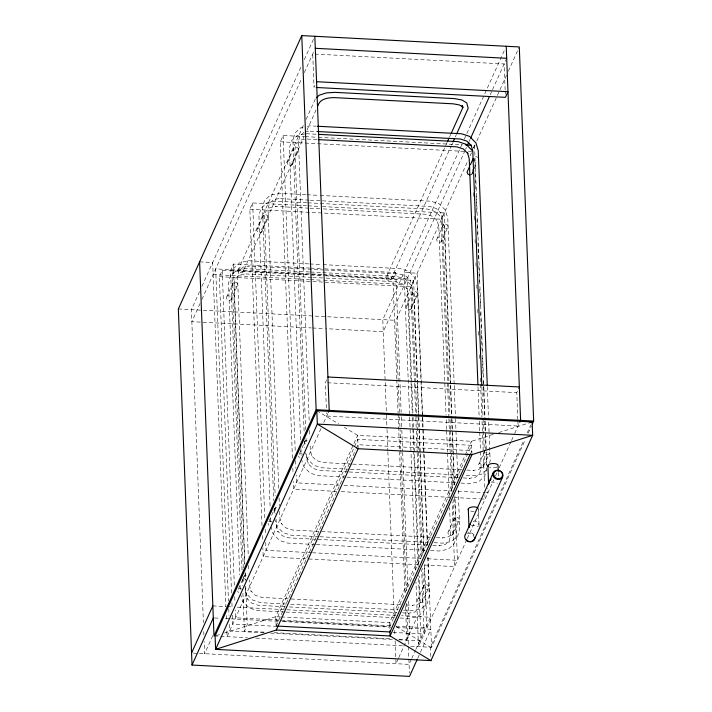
<?xml version="1.0" encoding="UTF-8"?>
<svg xmlns="http://www.w3.org/2000/svg" width="712" height="712" viewBox="0 0 712 712"><rect width="100%" height="100%" fill="white"/><g stroke="black" fill="none" stroke-linecap="round" stroke-linejoin="round"><path stroke-width="0.53" stroke-dasharray="3.56 2.67" d="M489.616 463.085L490.168 460.931L488.637 421.041M227.048 296.05L226.318 297.794L227.19 299.618L229.157 300.464L231.062 299.823L237.852 284.675L236.98 282.851L235.013 282.014L233.1 282.646L227.048 296.05L228.961 295.409L230.928 296.254L231.8 298.079L231.062 299.823M303.365 125.472L238.832 268.397L238.093 270.142L238.965 271.966L240.932 272.812L242.845 272.171L304.175 136.339M233.1 282.646L232.37 284.391L233.242 286.224L235.209 287.061L237.114 286.42M257.504 228.597L256.774 230.341L257.646 232.165L259.613 233.011L261.518 232.37L268.308 217.222L267.436 215.398L265.469 214.561L263.556 215.193L257.504 228.597L259.417 227.956L261.384 228.801L262.256 230.626L261.518 232.37M263.556 215.193L262.826 216.938L263.698 218.771L265.665 219.608L267.57 218.967M287.968 161.143L287.23 162.888L288.102 164.712L290.069 165.558L291.973 164.917L298.764 149.769L297.892 147.945L295.925 147.108L294.012 147.74L287.968 161.143L289.873 160.503L291.84 161.348L292.712 163.173L291.973 164.917M294.012 147.74L293.282 149.484L294.154 151.309L296.121 152.154L298.025 151.514M242.845 272.171L243.575 270.427L242.703 268.602L240.736 267.757L238.832 268.397M246.272 575.118L244.367 575.759L238.315 589.153L237.585 590.898L238.449 592.731M244.367 575.759L243.629 577.503L244.501 579.328M276.737 507.665L274.823 508.306L268.771 521.7L268.041 523.445L268.913 525.278M274.823 508.306L274.093 510.05L274.957 511.875M307.192 440.212L305.279 440.853L299.227 454.247L298.497 455.992L299.369 457.825M305.279 440.853L304.549 442.588L305.421 444.422M447.154 142.311L386.741 276.114L386.002 277.858L386.874 279.683L388.841 280.528L390.746 279.887L451.168 146.085M390.746 279.887L391.484 278.143L390.612 276.318L388.645 275.473L386.741 276.114M406.863 305.43L406.125 307.175L406.997 309.008L408.964 309.845L410.877 309.204L417.659 294.065L416.787 292.232L414.82 291.395L412.916 292.036L406.863 305.43L408.768 304.798L410.735 305.635L411.607 307.459L410.877 309.204M412.916 292.036L412.177 293.771L413.049 295.605L415.016 296.441L416.929 295.8M437.319 237.977L436.581 239.722L437.453 241.546L439.42 242.392L441.333 241.751L448.115 226.612L447.243 224.778L445.276 223.942L443.371 224.583L437.319 237.977L439.224 237.345L441.191 238.182L442.063 240.006L441.333 241.751M443.371 224.583L442.633 226.318L443.505 228.152L445.472 228.988L447.385 228.347M469.876 174.938L471.789 174.298L472.519 172.553L471.647 170.729M418.122 598.543L417.392 600.287L418.264 602.112L420.231 602.948L422.136 602.316L428.927 587.169L428.054 585.344L426.088 584.499L424.174 585.139L418.122 598.543L420.036 597.902L422.002 598.739L422.875 600.572L422.136 602.316M424.174 585.139L423.444 586.884L424.316 588.708L426.283 589.545L428.188 588.913M448.578 531.09L447.848 532.825L448.72 534.659L450.687 535.495L452.592 534.854L459.382 519.716L458.51 517.882L456.543 517.046L454.63 517.686L448.578 531.09L450.491 530.449L452.458 531.286L453.33 533.119L452.592 534.854M454.63 517.686L453.9 519.431L454.772 521.255L456.739 522.092L458.644 521.46M485.086 450.233L478.304 465.372L479.176 467.206L481.143 468.042L483.048 467.401L489.838 452.262M483.048 467.401L483.786 465.666L482.914 463.832L480.947 462.996L479.043 463.628M199.538 291.608L191.386 309.658L203.418 622.635M201.905 286.366L301.594 65.575M304.309 59.568L314.366 37.291M200.081 303.454L191.848 321.682L311.349 327.921M201.905 299.405L301.568 78.685M304.309 72.606L314.375 50.329M231.533 592.989L219.376 276.674L222.206 270.391L309.613 274.957M261.989 525.536L249.832 209.221L252.671 202.938L306.881 205.768M292.445 458.083L280.288 141.768L283.127 135.485L304.149 136.579M242.044 570.054L230.519 270.355L233.358 264.072L309.595 268.05M314.864 85.476L314.019 87.362L312.728 53.961M306.107 119.385L315.523 98.541M306.917 130.251L316.075 109.977M326.639 379.816L325.366 382.647L326.354 408.51M212.763 635.656L204.611 653.705L204.139 641.494M449.441 137.238L450.812 134.203M320.987 428.571L227.048 636.635L226.745 628.856M323.729 422.51L328.748 411.403M451.622 145.07L452.538 143.041M455.288 136.962L456.196 134.933M396.771 378.731L392.935 278.828L395.765 272.545L322.848 268.744M461.999 144.242L382.798 319.643L386.429 413.983M464.277 139.187L504.408 50.312M264.277 632.149L244.385 631.108L247.224 624.824L245.729 585.976M465.096 150.428L383.261 331.667L325.731 328.668M465.55 149.422L466.467 147.393M469.208 141.323L470.125 139.294M490.239 94.74L492.063 90.691M492.526 89.685L506.241 59.31M414.455 382.113L410.78 286.66L413.619 280.377L324.005 275.704M448.872 417.882L441.235 219.207L444.074 212.924L321.263 206.516M473.32 148.167L474.53 145.47L472.323 145.355M399.387 412.444L395.854 320.329L468.211 160.066M470.036 156.026L471.86 151.994M473.685 147.954L475.046 144.919M476.871 140.878L506.517 75.232M508.341 71.191L518.826 47.962M471.789 174.298L472.652 172.384M474.379 168.557L476.978 162.817M276.131 626.017L355.706 449.77M356.16 448.765L357.994 444.706L471.825 450.651L470.908 452.672M517.811 419.573L516.77 392.632L518.906 387.924M399.058 639.18L406.792 639.581L409.631 633.297L408.394 601.106M398.284 658.68L396.023 663.691L395.124 640.391M398.738 657.674L417.303 616.556M411.34 659.356L409.071 664.376L191.564 653.029M411.785 658.36L415.408 650.332M415.861 649.335L430.351 617.242L401.497 615.738M466.796 539.562L418.46 646.621L415.977 582.158M467.259 538.548L493.701 479.968M495.525 475.928L496.896 472.902M499.174 467.855L511.038 441.591M511.492 440.586L514.224 434.525M514.678 433.51L520.614 420.383M417.686 658.351L419.947 653.331M420.4 652.334L430.813 629.266L396.415 627.468M430.778 656.5L430.422 647.244L523.934 440.132M527.129 433.065L530.778 424.975M410.717 646.22L431.508 647.306L525.456 439.242M528.188 433.181L531.383 426.114M304.006 132.236L299.885 135.947L298.444 141.563L309.168 420.525M486.705 469.849L482.113 473.987L473.373 475.696L464.509 475.233M299.227 454.247L301.14 453.615L303.107 454.452M268.771 521.7L270.685 521.068L272.651 521.905M489.099 454.007L487.195 454.639L485.228 453.802L484.356 451.978M238.315 589.153L240.229 588.521L242.196 589.358M493.434 434.293L471.469 441.298L357.629 435.352L344.341 427.333M498.667 432.62L530.057 422.617M216.128 635.674L220.32 634.347M224.502 633.013L275.767 616.663L280.19 616.895M473.133 521.398L474.904 520.873L477.325 521.923L478.891 524.522L479.096 527.12M303.054 127.154L300.998 127.564L294.875 133.073L292.943 140.62L304.184 433.101M307.166 126.344L309.738 125.846L316.386 126.193M305.03 132.031L310.138 131.035L309.622 131.124L317.383 131.533M304.647 133.998L297.447 135.413L291.324 140.931L289.392 148.47L300.633 440.959M304.549 139.285L300.455 140.095L296.343 143.806L294.901 149.422L305.662 429.487M490.924 482.006L495.196 482.336L497.483 483.332M471.326 525.403L475.607 525.732L477.894 526.729M314.944 54.076L504.141 63.946L505.137 89.81M306.187 133.705L317.267 134.283M305.252 136.642L317.418 137.274M318.531 137.336L462.364 144.839M307.183 139.036L318.264 139.614M280.288 141.768L463.948 151.353M468.38 151.585L471.7 151.754M305.866 194.688L279.282 193.299L270.533 195.017L264.419 200.535L262.488 208.073L273.728 500.563M306.979 194.75L319.163 195.382M320.275 195.444L431.063 201.22L439.108 203.837L445.187 209.871L447.795 218.166L454.176 384.355M309.088 200.143L279.166 198.577L279.683 198.488L273.55 199.689L269.43 203.401L267.988 209.017L278.757 489.091M310.201 200.197L321.281 200.775M322.385 200.837L429.87 206.444L436.358 208.554L440.968 213.119L440.63 212.603L442.33 218.468L449.895 415.185M306.756 202.778L275.731 201.158L266.991 202.867L260.868 208.385L258.937 215.923L270.177 508.413M307.86 202.831L427.52 209.079L435.557 211.695L441.645 217.73L444.243 226.024L451.613 417.695M307.985 205.821L320.16 206.462M308.866 208.171L275.624 206.435L276.131 206.338L269.999 207.548L265.887 211.259L264.446 216.875L275.161 495.828M309.978 208.224L322.162 208.865M323.275 208.919L426.328 214.294L432.816 216.404L437.417 220.978L437.079 220.462L438.788 226.327L446.05 415.256M249.832 209.221L441.235 219.207M308.652 263.876L248.826 260.752L240.078 262.47L233.963 267.988L232.032 275.526L243.273 568.016M309.756 263.938L321.949 264.57M323.052 264.633L400.607 268.673L408.652 271.29L415.069 277.84L417.339 285.619L422.358 416.351M199.618 261.838L212.674 262.523L225.9 606.66M310.699 268.104L321.744 268.682M324.067 269.964L248.71 266.03L249.227 265.941L243.095 267.142L238.974 270.854L237.532 276.47L248.301 556.544M325.17 270.026L399.414 273.897L405.902 276.007L410.504 280.572L410.165 280.056L411.874 285.921L416.787 413.734M309.533 271.966L245.275 268.611L236.535 270.32L230.412 275.838L228.481 283.376L239.677 574.762M310.646 272.02L321.726 272.598M322.83 272.66L397.065 276.532L405.101 279.148L411.18 285.183L413.788 293.478L417.196 382.113M321.904 274.432L215.683 268.896L228.454 600.99M323.008 274.494L407.095 278.882L412.266 413.272M230.519 270.355L392.935 278.828M310.726 275.01L322.892 275.642M311.651 277.36L245.168 273.889L245.676 273.791L239.543 275.001L235.423 278.712L233.99 284.328L244.75 564.394M312.764 277.413L324.948 278.054M326.06 278.107L395.872 281.747L402.36 283.865L406.961 288.431L406.623 287.915L408.332 293.78L412.898 412.693M213.137 274.547L309.391 279.567M310.494 279.629L322.67 280.261M323.773 280.323L404.541 284.533M219.376 276.674L410.78 286.66M178.338 308.972L395.854 320.329M312.452 327.974L324.619 328.606M327.573 382.762L516.77 392.632M351.595 464.055L322.776 462.551L316.288 460.442L311.687 455.876L312.025 456.392L310.316 450.527L310.067 443.861M352.698 464.117L462.399 469.84M466.832 470.071L473.48 470.418L472.973 470.516L479.105 469.306L483.226 465.595L484.658 459.979L483.083 418.861M349.289 469.226L321.593 467.775L313.547 465.159L307.13 458.608L305.43 452.779M350.393 469.279L458.973 474.948M348.043 471.914L319.234 470.409L312.746 468.3L308.145 463.734L308.483 464.251L306.774 458.386L306.516 451.72M349.147 471.976L458.857 477.699M463.289 477.93L469.938 478.277L469.422 478.366L475.563 477.165L479.674 473.453L481.116 467.828L480.475 451.159M345.738 477.076L318.042 475.634L309.996 473.017L303.579 466.467L301.318 458.688M346.851 477.138L455.422 482.798M460.967 483.092L469.822 483.555L478.571 481.837L484.694 476.319L486.625 468.781L485.984 452.165M339.624 485.13L296.477 482.878L296.174 475.109M344.047 485.362L452.476 491.013M458.012 491.307L484.569 492.686M485.673 492.748L487.88 492.864L487.711 488.423M336.785 491.413L293.638 489.162L293.335 481.392M341.208 491.645L449.646 497.296M454.069 497.528L479.514 498.854M480.618 498.916L485.05 499.148L484.872 494.707M430.84 537.24L292.32 530.013L285.832 527.904L281.231 523.329L281.569 523.845L279.861 517.98L279.611 511.314M436.376 537.524L443.024 537.872L442.517 537.969L448.649 536.759L452.77 533.048L454.203 527.432L453.135 499.646M318.834 536.679L291.137 535.228L283.091 532.612L276.674 526.061L274.405 518.283M319.937 536.732L428.517 542.402M434.053 542.686L442.917 543.149L451.657 541.44L457.78 535.922L459.712 528.384L458.225 489.607M427.289 545.089L288.778 537.863L282.29 535.753L277.689 531.188L278.027 531.704L276.318 525.839L276.06 519.173M432.834 545.383L439.482 545.73L438.966 545.819L445.098 544.618L449.219 540.906L450.66 535.291L449.592 507.505M315.283 544.529L287.586 543.087L279.54 540.47L273.123 533.92L271.138 527.111M316.395 544.591L424.966 550.251M430.511 550.545L439.366 551.008L448.115 549.29L454.229 543.772L456.169 536.234L454.63 496.353M311.384 552.699L266.021 550.332L265.718 542.562M312.488 552.752L420.917 558.413M427.556 558.76L457.424 560.317L454.95 495.944M418.077 564.696L263.182 556.615L262.835 547.733M424.717 565.043L454.594 566.601L452.12 502.227M400.384 604.693L261.865 597.466L255.377 595.357L250.775 590.782L251.113 591.298L249.405 585.433L249.191 579.88M405.92 604.977L412.568 605.325L412.061 605.423L418.193 604.212L422.314 600.501L423.747 594.885L422.723 568.212M286.162 604.016L260.672 602.681L252.635 600.065L246.21 593.514L244.234 586.715M290.594 604.248L398.061 609.855M403.597 610.139L412.462 610.602L421.201 608.894L427.325 603.376L429.256 595.837L427.77 557.06M284.916 606.704L258.322 605.316L251.834 603.206L247.233 598.641L247.571 599.157L245.863 593.292L245.649 587.738M289.348 606.936L396.833 612.543M402.378 612.836L409.026 613.183L408.51 613.272L414.642 612.071L418.763 608.36L420.205 602.744L419.181 576.07M212.844 605.894L226.158 606.588M227.27 606.642L232.815 606.936M237.256 607.167L395.952 615.444M284.827 611.982L257.13 610.54L249.084 607.923L242.667 601.373L240.683 594.564M285.939 612.044L394.51 617.704M400.046 617.998L408.911 618.461L417.659 616.743L423.774 611.225L425.714 603.687L424.219 564.919M281.293 616.948L389.598 622.599L391.502 623.748M390.461 625.866L235.565 617.785L235.263 610.015M395.988 626.151L426.969 627.77L424.539 564.509M278.134 620.784L275.927 620.668L357.789 439.366L471.62 445.303L389.758 626.613L282.557 621.015M214.41 617.971L219.964 618.265M225.508 618.55L229.949 618.781M231.062 618.844L281 621.451M282.112 621.505L390.861 627.183M277.057 626.382L232.726 624.068L232.379 615.186M393.06 632.434L424.13 634.054L421.664 569.68M274.218 632.665L390.221 638.717M263.903 632.772L229.602 630.983L229.3 623.205M270.542 633.119L393.353 639.527M398.88 639.812L421.014 640.969L418.496 575.438M214 635.958L219.527 636.243M220.631 636.297L247.278 637.694M255.813 638.139L402.965 645.811M475.732 156.489L477.699 157.325M316.813 410.708L338.645 423.898M396.246 626.613L430.422 647.244M505.173 90.887L505.298 94.118M517.846 420.65L518.06 426.034L326.648 416.048L326.523 412.818M498.284 472.546L498.542 479.123M487.319 386.696L488.592 419.938M474.53 145.47L475.127 161.01M475.171 162.122L485.068 419.608M485.112 420.721L486.26 450.687M486.305 451.8L486.821 465.114M474.699 158.571L475.082 168.539M475.251 172.971L475.981 191.804M476.15 196.236L476.826 213.965M477.04 219.501L477.725 237.23M477.939 242.774L478.66 261.607M478.829 266.039L479.514 283.759M479.728 289.303L480.404 307.032M480.618 312.568L481.303 330.297M481.472 334.729L482.193 353.561M482.362 357.994L483.092 376.826M483.261 381.258L483.43 385.69M483.475 386.803L484.747 420.036M484.792 421.148L485.264 433.332M485.299 434.436L485.94 451.061M481.846 386.625L483.039 417.748M472.376 169.518L472.59 175.063M473.275 192.819L473.489 198.372M474.174 216.128L474.379 221.681M475.064 239.437L475.278 244.99M475.963 262.746L476.132 267.187M476.817 284.942L477.031 290.487M477.752 309.355L477.921 313.796M478.606 331.552L478.82 337.105M479.505 354.861L479.719 360.414M480.395 378.17L481.891 417.018M482.06 421.459L482.531 433.661M482.576 434.774L483.217 451.426M483.252 452.529L484.667 489.162M478.001 386.705L479.149 416.707M479.318 421.157L479.71 431.161M479.746 432.273L480.431 450.055M479.034 524.699L478.446 509.365A5.171 2.207 -2.2 0 1 477.271 510.424M471.976 454.657L471.469 441.298L389.598 622.599L389.838 628.767M454.22 385.459L455.457 417.588M455.502 418.7L456.864 454.149M456.899 455.262L457.754 477.414M444.074 212.924L450.643 383.848M450.687 384.952L451.969 418.255M452.013 419.359L452.476 431.57M452.52 432.682L454.532 484.845M451.657 418.798L454.212 485.272M450.064 419.626L450.447 429.63M450.491 430.742L451.301 451.853M451.346 452.966L452.752 489.642M448.916 418.985L451.693 491.129M446.219 419.706L446.602 429.71M446.647 430.813L447.456 451.933M447.501 453.046L449.21 497.501M427.583 545.169L417.134 273.194L404.078 272.509L415.603 572.243M428.054 557.309L431.508 647.306M422.403 417.463L423.765 452.912M423.809 454.025L427.298 544.876M413.619 280.377L418.825 415.781M418.87 416.894L420.231 452.414M420.276 453.517L424.067 552.298M417.241 383.216L418.514 416.458M418.558 417.561L423.711 551.622M416.832 414.838L422.252 555.983M414.491 383.225L415.772 416.52M415.817 417.632L416.289 429.834M416.324 430.947L417.143 452.031M417.179 453.143L421.237 558.582M413.067 417.143L418.709 563.842M412.435 417.713L412.818 427.716M412.862 428.82L413.672 449.931M413.717 451.034L418.149 566.547M395.765 272.545L401.141 412.408M401.319 416.849L401.782 429.06M401.826 430.164L402.636 451.257M402.68 452.369L407.887 587.783M399.557 416.885L399.948 426.871M399.984 427.983L400.794 449.067M400.838 450.18L406.303 592.233M406.73 603.331L408.35 645.508M408.394 646.621L409.409 673.125M396.815 379.843L398.097 413.138M398.133 414.25L405.048 594.075M405.52 606.286L406.792 639.581M386.465 415.087L386.981 428.41M387.025 429.514L387.835 450.607M387.871 451.711L394.27 618.194M394.742 630.396L394.955 635.949M358.145 448.72L357.629 435.352L275.767 616.663L276.247 628.999M309.551 430.52L309.764 436.082M306.009 438.378L306.222 443.941M304.478 440.862L304.736 447.51M300.936 448.72L301.185 455.36M283.127 135.485L295.275 451.8M295.622 460.682L295.916 468.443M292.828 468.069L293.041 473.622M279.095 497.982L279.398 505.76M275.589 506.944L275.847 513.61M274.067 509.418L274.28 514.963M270.56 518.389L270.729 522.813M252.671 202.938L264.82 519.253M265.211 529.238L265.38 533.68M262.372 535.522L262.541 539.963M248.639 565.435L248.853 570.988M233.358 264.072L244.875 563.771M245.222 572.653L245.515 580.422M245.088 573.285L245.346 579.951M243.655 577.984L243.86 583.52M242.383 578.936L242.641 585.593M242.934 593.363L244.385 631.108M240.104 585.842L240.318 591.378M222.206 270.391L234.364 586.706M234.746 596.692L234.96 602.245M231.916 602.975L232.13 608.529M228.748 608.769L229.006 615.426M226.238 615.533L226.452 621.095M203.757 631.508L203.89 634.837M496.86 467.036A5.171 2.207 -2.2 0 1 489.562 467.481M474.183 511.252A5.171 2.207 -2.2 0 1 469.973 510.869M467.312 533.76A4.592 4.067 24.3 0 1 471.807 533.991A4.557 4.032 24.3 0 1 474.192 537.685M474.112 535.104A5.144 4.548 24.3 0 0 472.189 533.306A5.18 4.584 24.3 0 0 467.9 532.736"/><path stroke-width="1.07" d="M470.098 524.068L469.012 527.458L469.11 526.266M491.129 479.069L489.687 480.68L488.601 484.071L488.699 482.878M532.291 424.094L533.662 421.059L519.288 46.947L301.772 35.6L178.338 308.972L192.026 665.053L409.534 676.4L417.232 659.348M317.899 105.928C319.777 98.603 328.392 97.571 334.765 97.642L453.161 103.819L459.32 104.913L462.996 107.138L462.132 105.492L462.577 108.269M191.564 653.029L212.844 605.894M192.026 665.053L213.306 617.918M301.772 35.6L316.146 409.712L214 635.958L199.618 261.838M316.813 410.708L215.086 636.012L215.602 649.371L430.938 660.611L532.665 435.308L532.149 421.949L316.813 410.708L317.329 424.076L215.602 649.371L276.283 630.022L390.114 635.967L430.938 660.611M447.608 141.296L448.987 138.253M451.274 133.189L462.951 107.325M328.348 412.275L329.202 410.397L314.82 36.285M452.992 142.026L454.372 138.982M456.659 133.918L468.202 108.242L466.734 102.875L461.866 99.947L454.292 98.594L334.871 92.364L326.452 92.88L319.234 95.186L316.262 97.864M467.383 145.373L468.754 142.329M470.579 138.279L489.322 96.77M469.502 166.697L467.036 172.268L467.909 174.093L469.876 174.938M470.365 164.784L472.964 159.043M276.283 630.022L358.145 448.72L471.976 454.657L532.665 435.308L317.329 424.076L358.145 448.72M470.454 453.686L389.962 631.953L277.235 626.071M471.976 454.657L390.114 635.967L389.918 630.823M465.328 534.641L493.469 472.296M519.76 422.269L520.614 420.383L506.232 46.271M474.29 539.758L502.441 477.414M530.057 422.617L532.149 421.949M315.283 48.309L506.695 58.295M316.573 81.711L507.976 91.697L505.422 97.348L316.226 87.478M317.49 126.255L461.518 133.767L469.564 136.384L475.981 142.934L478.25 150.713L487.275 385.593M317.383 131.533L460.335 138.991L466.814 141.101L471.424 145.666M318.38 134.337L457.976 141.626L466.013 144.242L472.439 150.793M465.684 145.008L471.211 145.301M318.264 139.614L456.784 146.841L463.272 148.95L467.873 153.525L467.535 153.009L469.244 158.874L477.912 384.48M327.921 376.995L519.324 386.981M316.146 409.712L533.662 421.059M473.088 158.865L473.961 160.698M471.086 145.15L472.786 151.015L481.802 385.512M498.249 471.451L498.035 465.968A5.171 2.207 -2.2 0 0 492.606 463.512A5.171 2.207 -2.2 0 0 488.076 466.582M487.889 465.443L488.601 484.071M468.3 508.831L469.012 527.458M468.478 509.97A5.171 2.207 -2.2 0 1 471.691 507.06A5.171 2.207 -2.2 0 1 478.259 508.226M465.319 534.596A5.18 4.584 24.3 0 0 466.333 540.292A5.18 4.584 24.3 0 0 472.501 541.36A5.144 4.548 24.3 0 0 474.877 537.462M473.667 539.714A4.557 4.032 24.3 0 1 469.884 541.574M469.11 541.467A4.557 4.032 24.3 0 1 465.933 539.313M492.882 474.593A5.144 4.548 24.3 0 0 495.579 478.758A5.144 4.548 24.3 0 0 503.028 475.118A5.144 4.548 24.3 0 0 495.321 470.703A5.144 4.548 24.3 0 0 492.882 474.593M494.306 476.462A4.557 4.032 24.3 0 0 502.049 476.871A4.557 4.032 24.3 0 0 497.946 470.49A4.557 4.032 24.3 0 0 494.306 476.462"/></g></svg>
